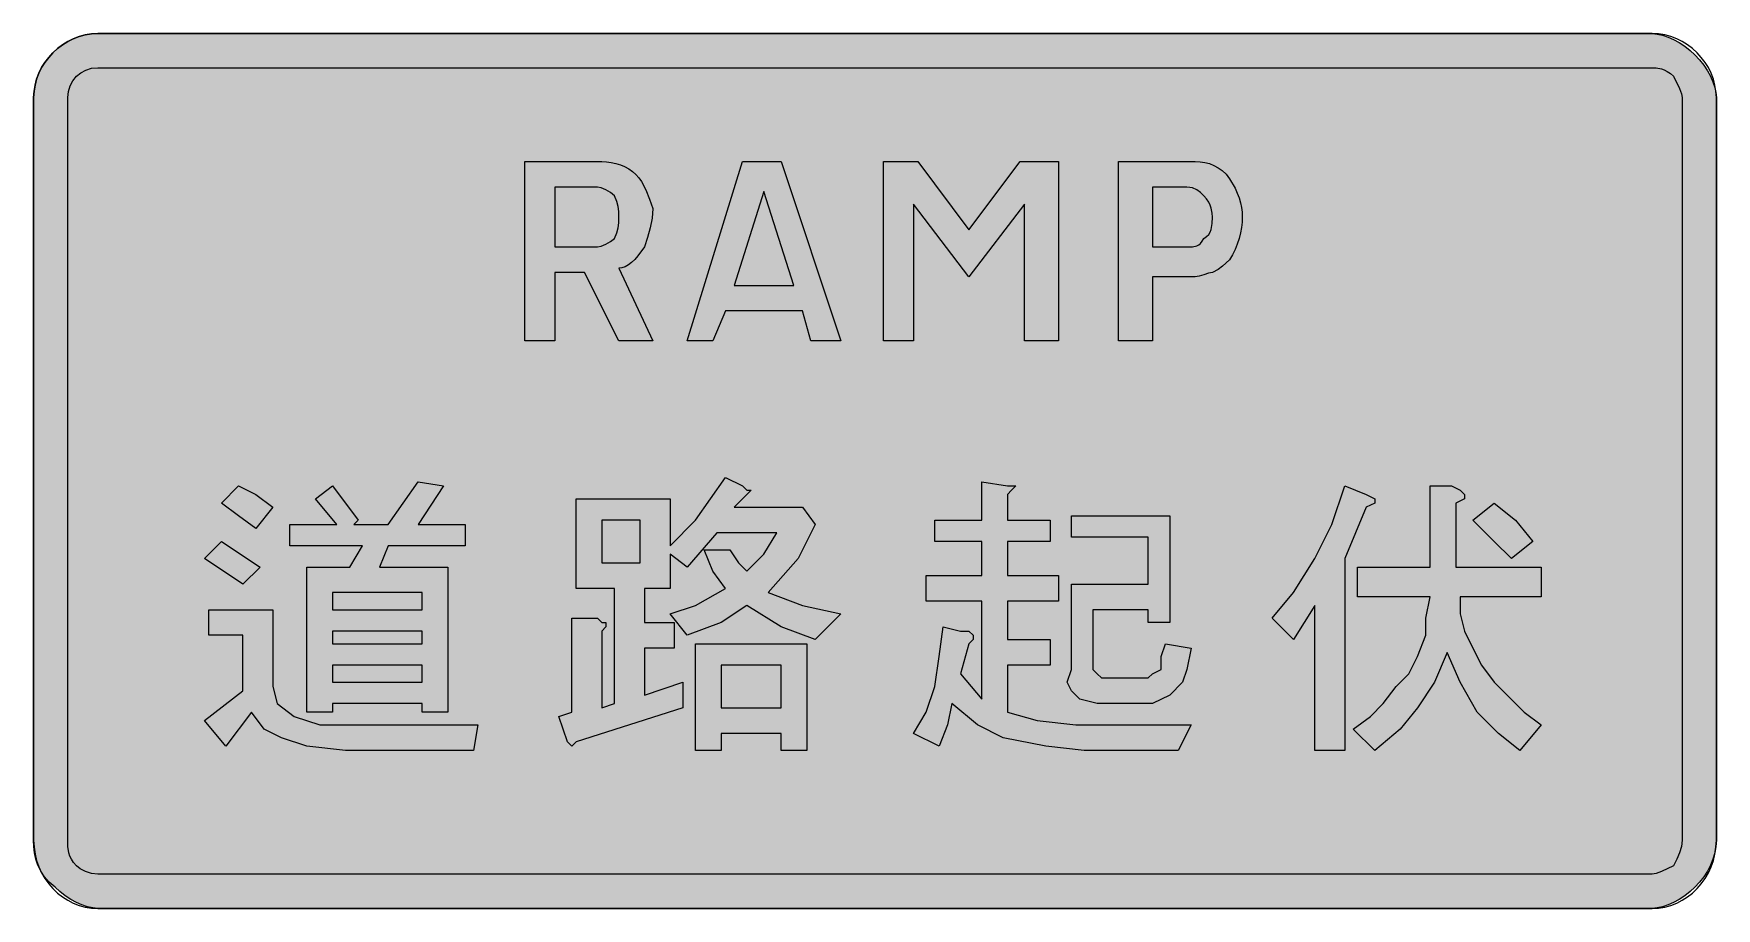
# Model space of a CAD drawing. Header units: metres. Extents: x 47 to 519, y 12 to 258.
import ezdxf

# ---------------------------------------------------------------- set-up
doc = ezdxf.new("R2010")
doc.units = ezdxf.units.M
for name, color, linetype, true_color in [('FILL_RED_FF0000', 7, 'Continuous', 0xff0000), ('FILL_WHITE_FFFFFF', 7, 'Continuous', 0xffffff), ('STROKE_RED_FF0000', 7, 'Continuous', 0xff0000)]:
    doc.layers.add(name, color=color, linetype=linetype, true_color=true_color)

msp = doc.modelspace()

# ---------------------------------------------------------------- hatches: boundary and pattern name
at = {"layer": 'FILL_RED_FF0000', "true_color": 0xff0000}
h = msp.add_hatch(color=7, dxfattribs=at)
h.dxf.hatch_style = 1
h.paths.add_polyline_path([(502.44, 248.12), (503.88, 247.86), (504.69, 247.57), (505.55, 247.15), (506.43, 246.55), (507.33, 245.76), (508.98, 242.31), (509.52, 240.87), (509.73, 239.76), (509.73, 30.96), (509.52, 29.16), (508.98, 27.36), (508.21, 25.56), (507.33, 23.76), (503.88, 22.11), (502.44, 21.57), (501.33, 21.36), (64.53, 21.36), (62.75, 21.57), (61.08, 22.11), (59.64, 22.88), (58.53, 23.76), (57.74, 24.66), (57.14, 25.56), (56.72, 26.46), (56.43, 27.36), (56.17, 29.16), (56.13, 30.96), (56.13, 239.76), (56.29, 241.5), (56.77, 243.1), (57.52, 244.53), (58.53, 245.76), (59.76, 246.77), (61.19, 247.52), (62.79, 248), (64.53, 248.16), (501.33, 248.16), (502.44, 248.12)])
at = {"layer": 'FILL_WHITE_FFFFFF', "true_color": 0xffffff}
h = msp.add_hatch(color=7, dxfattribs=at)
h.dxf.hatch_style = 1
h.paths.add_polyline_path([(502.73, 257.65), (504.22, 257.33), (505.76, 256.81), (507.33, 256.11), (508.9, 255.24), (510.44, 254.22), (511.93, 253.05), (513.33, 251.76), (514.62, 250.36), (515.79, 248.87), (516.81, 247.33), (517.68, 245.76), (518.38, 244.19), (518.9, 242.65), (519.22, 241.16), (519.33, 239.76), (519.33, 30.96), (519.22, 29.16), (518.9, 27.38), (518.38, 25.62), (517.68, 23.91), (516.81, 22.25), (515.79, 20.67), (514.62, 19.16), (513.33, 17.76), (511.93, 16.47), (510.44, 15.3), (508.9, 14.28), (507.33, 13.41), (505.76, 12.71), (504.22, 12.19), (502.73, 11.87), (501.33, 11.76), (64.53, 11.76), (63.13, 11.87), (61.64, 12.19), (60.1, 12.71), (58.53, 13.41), (56.96, 14.28), (55.42, 15.3), (53.93, 16.47), (52.53, 17.76), (50.89, 19.16), (49.57, 20.67), (48.52, 22.25), (47.73, 23.91), (47.16, 25.62), (46.79, 27.38), (46.59, 29.16), (46.53, 30.96), (46.53, 239.76), (46.63, 241.54), (46.91, 243.29), (47.37, 244.99), (47.99, 246.62), (48.77, 248.19), (49.69, 249.67), (50.75, 251.07), (51.93, 252.36), (53.22, 253.54), (54.62, 254.6), (56.1, 255.52), (57.67, 256.3), (59.3, 256.92), (61, 257.38), (62.75, 257.66), (64.53, 257.76), (501.33, 257.76), (502.73, 257.65)])
h = msp.add_hatch(color=7, dxfattribs=at)
h.dxf.hatch_style = 1
h.paths.add_polyline_path([(201.33, 190.56), (192.93, 190.56), (192.93, 171.36), (184.53, 171.36), (184.53, 221.76), (206.13, 221.76), (207.48, 221.7), (208.81, 221.53), (210.12, 221.25), (211.38, 220.86), (212.59, 220.35), (213.72, 219.73), (214.78, 219), (215.73, 218.16), (216.58, 217.21), (217.32, 216.15), (218.58, 213.81), (219.61, 211.24), (220.53, 208.56), (220.32, 205.86), (219.78, 203.16), (219.01, 200.46), (218.13, 197.76), (216.33, 195.3), (215.43, 194.28), (214.53, 193.41), (213.63, 192.71), (212.73, 192.19), (211.83, 191.87), (210.93, 191.76), (220.53, 171.36), (210.93, 171.36), (201.33, 190.56)])
h.paths.add_polyline_path([(192.93, 197.76), (204.93, 197.76), (206.02, 197.97), (207.33, 198.51), (208.64, 199.28), (209.73, 200.16), (210.42, 201.77), (210.78, 203.16), (210.91, 204.55), (210.93, 206.16), (210.91, 207.77), (210.78, 209.16), (210.42, 210.55), (209.73, 212.16), (208.64, 213.04), (207.33, 213.81), (206.02, 214.35), (204.93, 214.56), (192.93, 214.56), (192.93, 197.76)], flags=16)
h = msp.add_hatch(color=7, dxfattribs=at)
h.dxf.hatch_style = 1
h.paths.add_polyline_path([(237.33, 171.36), (230.13, 171.36), (245.73, 221.76), (256.53, 221.76), (273.33, 171.36), (264.93, 171.36), (262.53, 179.76), (240.93, 179.76), (237.33, 171.36)])
h.paths.add_polyline_path([(251.73, 213.36), (243.33, 186.96), (260.13, 186.96), (251.73, 213.36)], flags=16)
h = msp.add_hatch(color=7, dxfattribs=at)
h.dxf.hatch_style = 1
h.paths.add_polyline_path([(309.33, 189.36), (293.73, 209.76), (293.73, 171.36), (285.33, 171.36), (285.33, 221.76), (294.93, 221.76), (309.33, 202.56), (323.73, 221.76), (334.53, 221.76), (334.53, 171.36), (324.93, 171.36), (324.93, 209.76), (309.33, 189.36)])
h = msp.add_hatch(color=7, dxfattribs=at)
h.dxf.hatch_style = 1
h.paths.add_polyline_path([(351.33, 221.76), (372.93, 221.76), (374.28, 221.7), (375.61, 221.52), (376.92, 221.19), (378.18, 220.71), (379.39, 220.06), (380.52, 219.23), (381.58, 218.2), (382.53, 216.96), (384.11, 214.26), (384.72, 212.91), (385.23, 211.56), (385.62, 210.21), (385.91, 208.86), (386.07, 207.51), (386.13, 206.16), (386.07, 204.76), (385.91, 203.27), (385.62, 201.73), (385.23, 200.16), (384.72, 198.59), (384.11, 197.05), (383.37, 195.56), (382.53, 194.16), (380.58, 192.36), (379.32, 191.46), (377.73, 190.56), (376.64, 190.37), (375.33, 189.96), (374.02, 189.55), (372.93, 189.36), (360.93, 189.36), (360.93, 171.36), (351.33, 171.36), (351.33, 221.76)])
h.paths.add_polyline_path([(360.93, 197.76), (370.53, 197.76), (372.12, 197.8), (373.38, 198.06), (373.92, 198.35), (374.41, 198.77), (374.88, 199.37), (375.33, 200.16), (376.12, 200.66), (376.72, 201.27), (377.14, 201.95), (377.43, 202.71), (377.69, 204.38), (377.73, 206.16), (377.69, 207.27), (377.43, 208.71), (377.14, 209.52), (376.72, 210.38), (376.12, 211.26), (375.33, 212.16), (374.41, 213.04), (373.38, 213.81), (372.12, 214.35), (371.38, 214.51), (370.53, 214.56), (360.93, 214.56), (360.93, 197.76)], flags=16)
h = msp.add_hatch(color=7, dxfattribs=at)
h.dxf.hatch_style = 1
h.paths.add_polyline_path([(225.33, 126.96), (225.33, 113.76), (232.53, 120.96), (240.93, 132.96), (245.73, 130.56), (246.93, 129.36), (248.13, 129.36), (246.93, 128.16), (245.73, 126.96), (243.33, 124.56), (262.53, 124.56), (266.13, 119.76), (261.33, 110.16), (252.93, 100.56), (262.53, 96.96), (273.33, 94.56), (266.13, 87.36), (256.53, 90.96), (246.93, 96.96), (239.73, 92.16), (230.13, 88.56), (225.33, 94.56), (232.53, 96.96), (240.93, 101.76), (237.33, 106.56), (234.93, 112.56), (242.13, 112.56), (244.53, 108.96), (246.93, 106.56), (251.73, 111.36), (255.33, 117.36), (238.53, 117.36), (230.13, 107.76), (225.33, 111.36), (225.33, 101.76), (218.13, 101.76), (218.13, 92.16), (226.53, 92.16), (226.53, 84.96), (218.13, 84.96), (218.13, 71.76), (228.93, 75.36), (228.93, 68.16), (198.93, 58.56), (197.73, 57.36), (196.53, 58.56), (194.13, 65.76), (197.73, 66.96), (197.73, 93.36), (204.93, 93.36), (206.13, 92.16), (207.33, 92.16), (207.33, 90.96), (206.13, 89.76), (206.13, 68.16), (209.73, 69.36), (209.73, 101.76), (198.93, 101.76), (198.93, 126.96), (225.33, 126.96)])
h.paths.add_polyline_path([(216.93, 120.96), (206.13, 120.96), (206.13, 108.96), (216.93, 108.96), (216.93, 120.96)], flags=16)
h = msp.add_hatch(color=7, dxfattribs=at)
h.dxf.hatch_style = 1
h.paths.add_polyline_path([(108.93, 128.16), (113.73, 124.56), (108.93, 118.56), (104.13, 122.16), (99.33, 125.76), (104.13, 130.56), (108.93, 128.16)])
h = msp.add_hatch(color=7, dxfattribs=at)
h.dxf.hatch_style = 1
h.paths.add_polyline_path([(154.53, 131.76), (161.73, 130.56), (154.53, 119.76), (167.73, 119.76), (167.73, 113.76), (146.13, 113.76), (143.73, 107.76), (162.93, 107.76), (162.93, 66.96), (155.73, 66.96), (155.73, 69.36), (130.53, 69.36), (130.53, 66.96), (123.33, 66.96), (123.33, 107.76), (135.33, 107.76), (138.93, 113.76), (118.53, 113.76), (118.53, 119.76), (131.73, 119.76), (125.73, 126.96), (130.53, 130.56), (137.73, 120.96), (136.53, 119.76), (146.13, 119.76), (154.53, 131.76)])
h.paths.add_polyline_path([(130.53, 75.36), (155.73, 75.36), (155.73, 80.16), (130.53, 80.16), (130.53, 75.36)], flags=16)
h.paths.add_polyline_path([(130.53, 89.76), (130.53, 86.16), (155.73, 86.16), (155.73, 89.76), (130.53, 89.76)], flags=16)
h.paths.add_polyline_path([(155.73, 100.56), (130.53, 100.56), (130.53, 95.76), (155.73, 95.76), (155.73, 100.56)], flags=16)
h = msp.add_hatch(color=7, dxfattribs=at)
h.dxf.hatch_style = 1
h.paths.add_polyline_path([(320.13, 130.56), (321.33, 130.56), (322.53, 130.56), (321.33, 129.36), (320.13, 128.16), (320.13, 120.96), (332.13, 120.96), (332.13, 114.96), (320.13, 114.96), (320.13, 105.36), (334.53, 105.36), (334.53, 98.16), (320.13, 98.16), (320.13, 87.36), (332.13, 87.36), (332.13, 80.16), (320.13, 80.16), (320.13, 66.96), (328.53, 64.56), (339.33, 63.36), (353.73, 63.36), (371.73, 63.36), (368.13, 56.16), (354.93, 56.16), (341.73, 56.16), (330.93, 57.36), (318.93, 59.76), (311.73, 63.36), (304.53, 69.36), (303.33, 63.36), (300.93, 57.36), (293.73, 60.96), (297.33, 66.96), (299.73, 74.16), (300.93, 82.56), (302.13, 90.96), (306.93, 89.76), (309.33, 89.76), (310.53, 88.56), (310.53, 87.36), (309.33, 86.16), (306.93, 77.76), (312.93, 70.56), (312.93, 98.16), (297.33, 98.16), (297.33, 105.36), (312.93, 105.36), (312.93, 114.96), (299.73, 114.96), (299.73, 120.96), (312.93, 120.96), (312.93, 131.76), (320.13, 130.56)])
h = msp.add_hatch(color=7, dxfattribs=at)
h.dxf.hatch_style = 1
h.paths.add_polyline_path([(423.33, 126.96), (423.33, 125.76), (420.93, 124.56), (414.93, 110.16), (414.93, 56.16), (406.53, 56.16), (406.53, 96.96), (400.53, 87.36), (394.53, 93.36), (400.53, 100.56), (406.53, 110.16), (411.33, 119.76), (414.93, 130.56), (420.93, 128.16), (423.33, 126.96)])
h = msp.add_hatch(color=7, dxfattribs=at)
h.dxf.hatch_style = 1
h.paths.add_polyline_path([(444.93, 130.56), (447.33, 129.36), (448.53, 128.16), (448.53, 126.96), (446.13, 125.76), (446.13, 107.76), (470.13, 107.76), (470.13, 99.36), (447.33, 99.36), (447.33, 94.56), (448.53, 89.76), (450.93, 84.96), (453.33, 80.16), (456.93, 75.36), (460.53, 71.76), (465.33, 66.96), (470.13, 63.36), (464.13, 56.16), (458.13, 60.96), (452.13, 66.96), (447.33, 75.36), (443.73, 83.76), (440.13, 75.36), (435.33, 68.16), (430.53, 62.16), (423.33, 56.16), (417.33, 62.16), (422.13, 65.76), (425.73, 69.36), (429.33, 74.16), (432.93, 77.76), (435.33, 82.56), (437.73, 88.56), (437.73, 93.36), (438.93, 99.36), (418.53, 99.36), (418.53, 107.76), (438.93, 107.76), (438.93, 130.56), (444.93, 130.56)])
h = msp.add_hatch(color=7, dxfattribs=at)
h.dxf.hatch_style = 1
h.paths.add_polyline_path([(462.93, 120.96), (467.73, 114.96), (461.73, 110.16), (456.93, 114.96), (450.93, 120.96), (456.93, 125.76), (462.93, 120.96)])
h = msp.add_hatch(color=7, dxfattribs=at)
h.dxf.hatch_style = 1
h.paths.add_polyline_path([(365.73, 122.16), (365.73, 92.16), (359.73, 92.16), (359.73, 95.76), (344.13, 95.76), (344.13, 80.16), (344.13, 78.96), (345.33, 77.76), (346.53, 76.56), (347.73, 76.56), (359.73, 76.56), (360.93, 77.76), (363.33, 78.96), (363.33, 82.56), (364.53, 86.16), (371.73, 84.96), (370.53, 78.96), (369.33, 75.36), (365.73, 71.76), (360.93, 69.36), (345.33, 69.36), (340.53, 70.56), (338.13, 72.96), (336.93, 75.36), (338.13, 78.96), (338.13, 102.96), (359.73, 102.96), (359.73, 116.16), (338.13, 116.16), (338.13, 122.16), (365.73, 122.16)])
h = msp.add_hatch(color=7, dxfattribs=at)
h.dxf.hatch_style = 1
h.paths.add_polyline_path([(110.13, 107.76), (105.33, 102.96), (94.53, 110.16), (99.33, 114.96), (110.13, 107.76)])
h = msp.add_hatch(color=7, dxfattribs=at)
h.dxf.hatch_style = 1
h.paths.add_polyline_path([(113.73, 95.76), (113.73, 74.16), (114.93, 69.36), (119.73, 65.76), (126.93, 63.36), (137.73, 63.36), (171.33, 63.36), (170.13, 56.16), (134.13, 56.16), (123.33, 57.36), (116.13, 59.76), (111.33, 62.16), (107.73, 66.96), (100.53, 57.36), (94.53, 64.56), (105.33, 72.96), (105.33, 88.56), (95.73, 88.56), (95.73, 95.76), (113.73, 95.76)])
h = msp.add_hatch(color=7, dxfattribs=at)
h.dxf.hatch_style = 1
h.paths.add_polyline_path([(263.73, 86.16), (263.73, 56.16), (256.53, 56.16), (256.53, 60.96), (239.73, 60.96), (239.73, 56.16), (232.53, 56.16), (232.53, 86.16), (263.73, 86.16)])
h.paths.add_polyline_path([(256.53, 80.16), (239.73, 80.16), (239.73, 68.16), (256.53, 68.16), (256.53, 80.16)], flags=16)

# ---------------------------------------------------------------- linework, layer by layer
at = {"layer": 'FILL_RED_FF0000', "lineweight": 0, "true_color": 0xff0000}
msp.add_lwpolyline([(502.44, 248.12), (503.88, 247.86), (504.69, 247.57), (505.55, 247.15), (506.43, 246.55), (507.33, 245.76), (508.98, 242.31), (509.52, 240.87), (509.73, 239.76), (509.73, 30.96), (509.52, 29.16), (508.98, 27.36), (508.21, 25.56), (507.33, 23.76), (503.88, 22.11), (502.44, 21.57), (501.33, 21.36), (64.53, 21.36), (62.75, 21.57), (61.08, 22.11), (59.64, 22.88), (58.53, 23.76), (57.74, 24.66), (57.14, 25.56), (56.72, 26.46), (56.43, 27.36), (56.17, 29.16), (56.13, 30.96), (56.13, 239.76), (56.29, 241.5), (56.77, 243.1), (57.52, 244.53), (58.53, 245.76), (59.76, 246.77), (61.19, 247.52), (62.79, 248), (64.53, 248.16), (501.33, 248.16)], close=True, dxfattribs=at)
at = {"layer": 'FILL_WHITE_FFFFFF', "lineweight": 0, "true_color": 0xffffff}
for points in [[(502.73, 257.65), (504.22, 257.33), (505.76, 256.81), (507.33, 256.11), (508.9, 255.24), (510.44, 254.22), (511.93, 253.05), (513.33, 251.76), (514.62, 250.36), (515.79, 248.87), (516.81, 247.33), (517.68, 245.76), (518.38, 244.19), (518.9, 242.65), (519.22, 241.16), (519.33, 239.76), (519.33, 30.96), (519.22, 29.16), (518.9, 27.38), (518.38, 25.62), (517.68, 23.91), (516.81, 22.25), (515.79, 20.67), (514.62, 19.16), (513.33, 17.76), (511.93, 16.47), (510.44, 15.3), (508.9, 14.28), (507.33, 13.41), (505.76, 12.71), (504.22, 12.19), (502.73, 11.87), (501.33, 11.76), (64.53, 11.76), (63.13, 11.87), (61.64, 12.19), (60.1, 12.71), (58.53, 13.41), (56.96, 14.28), (55.42, 15.3), (53.93, 16.47), (52.53, 17.76), (50.89, 19.16), (49.57, 20.67), (48.52, 22.25), (47.73, 23.91), (47.16, 25.62), (46.79, 27.38), (46.59, 29.16), (46.53, 30.96), (46.53, 239.76), (46.63, 241.54), (46.91, 243.29), (47.37, 244.99), (47.99, 246.62), (48.77, 248.19), (49.69, 249.67), (50.75, 251.07), (51.93, 252.36), (53.22, 253.54), (54.62, 254.6), (56.1, 255.52), (57.67, 256.3), (59.3, 256.92), (61, 257.38), (62.75, 257.66), (64.53, 257.76), (501.33, 257.76)], [(201.33, 190.56), (192.93, 190.56), (192.93, 171.36), (184.53, 171.36), (184.53, 221.76), (206.13, 221.76), (207.48, 221.7), (208.81, 221.53), (210.12, 221.25), (211.38, 220.86), (212.59, 220.35), (213.72, 219.73), (214.78, 219), (215.73, 218.16), (216.58, 217.21), (217.32, 216.15), (218.58, 213.81), (219.61, 211.24), (220.53, 208.56), (220.32, 205.86), (219.78, 203.16), (219.01, 200.46), (218.13, 197.76), (216.33, 195.3), (215.43, 194.28), (214.53, 193.41), (213.63, 192.71), (212.73, 192.19), (211.83, 191.87), (210.93, 191.76), (220.53, 171.36), (210.93, 171.36)], [(237.33, 171.36), (230.13, 171.36), (245.73, 221.76), (256.53, 221.76), (273.33, 171.36), (264.93, 171.36), (262.53, 179.76), (240.93, 179.76)], [(309.33, 189.36), (293.73, 209.76), (293.73, 171.36), (285.33, 171.36), (285.33, 221.76), (294.93, 221.76), (309.33, 202.56), (323.73, 221.76), (334.53, 221.76), (334.53, 171.36), (324.93, 171.36), (324.93, 209.76)], [(351.33, 221.76), (372.93, 221.76), (374.28, 221.7), (375.61, 221.52), (376.92, 221.19), (378.18, 220.71), (379.39, 220.06), (380.52, 219.23), (381.58, 218.2), (382.53, 216.96), (384.11, 214.26), (384.72, 212.91), (385.23, 211.56), (385.62, 210.21), (385.91, 208.86), (386.07, 207.51), (386.13, 206.16), (386.07, 204.76), (385.91, 203.27), (385.62, 201.73), (385.23, 200.16), (384.72, 198.59), (384.11, 197.05), (383.37, 195.56), (382.53, 194.16), (380.58, 192.36), (379.32, 191.46), (377.73, 190.56), (376.64, 190.37), (375.33, 189.96), (374.02, 189.55), (372.93, 189.36), (360.93, 189.36), (360.93, 171.36), (351.33, 171.36)], [(192.93, 197.76), (204.93, 197.76), (206.02, 197.97), (207.33, 198.51), (208.64, 199.28), (209.73, 200.16), (210.42, 201.77), (210.78, 203.16), (210.91, 204.55), (210.93, 206.16), (210.91, 207.77), (210.78, 209.16), (210.42, 210.55), (209.73, 212.16), (208.64, 213.04), (207.33, 213.81), (206.02, 214.35), (204.93, 214.56), (192.93, 214.56)], [(251.73, 213.36), (243.33, 186.96), (260.13, 186.96)], [(360.93, 197.76), (370.53, 197.76), (372.12, 197.8), (373.38, 198.06), (373.92, 198.35), (374.41, 198.77), (374.88, 199.37), (375.33, 200.16), (376.12, 200.66), (376.72, 201.27), (377.14, 201.95), (377.43, 202.71), (377.69, 204.38), (377.73, 206.16), (377.69, 207.27), (377.43, 208.71), (377.14, 209.52), (376.72, 210.38), (376.12, 211.26), (375.33, 212.16), (374.41, 213.04), (373.38, 213.81), (372.12, 214.35), (371.38, 214.51), (370.53, 214.56), (360.93, 214.56)], [(225.33, 126.96), (225.33, 113.76), (232.53, 120.96), (240.93, 132.96), (245.73, 130.56), (246.93, 129.36), (248.13, 129.36), (246.93, 128.16), (245.73, 126.96), (243.33, 124.56), (262.53, 124.56), (266.13, 119.76), (261.33, 110.16), (252.93, 100.56), (262.53, 96.96), (273.33, 94.56), (266.13, 87.36), (256.53, 90.96), (246.93, 96.96), (239.73, 92.16), (230.13, 88.56), (225.33, 94.56), (232.53, 96.96), (240.93, 101.76), (237.33, 106.56), (234.93, 112.56), (242.13, 112.56), (244.53, 108.96), (246.93, 106.56), (251.73, 111.36), (255.33, 117.36), (238.53, 117.36), (230.13, 107.76), (225.33, 111.36), (225.33, 101.76), (218.13, 101.76), (218.13, 92.16), (226.53, 92.16), (226.53, 84.96), (218.13, 84.96), (218.13, 71.76), (228.93, 75.36), (228.93, 68.16), (198.93, 58.56), (197.73, 57.36), (196.53, 58.56), (194.13, 65.76), (197.73, 66.96), (197.73, 93.36), (204.93, 93.36), (206.13, 92.16), (207.33, 92.16), (207.33, 90.96), (206.13, 89.76), (206.13, 68.16), (209.73, 69.36), (209.73, 101.76), (198.93, 101.76), (198.93, 126.96)], [(108.93, 128.16), (113.73, 124.56), (108.93, 118.56), (104.13, 122.16), (99.33, 125.76), (104.13, 130.56)], [(154.53, 131.76), (161.73, 130.56), (154.53, 119.76), (167.73, 119.76), (167.73, 113.76), (146.13, 113.76), (143.73, 107.76), (162.93, 107.76), (162.93, 66.96), (155.73, 66.96), (155.73, 69.36), (130.53, 69.36), (130.53, 66.96), (123.33, 66.96), (123.33, 107.76), (135.33, 107.76), (138.93, 113.76), (118.53, 113.76), (118.53, 119.76), (131.73, 119.76), (125.73, 126.96), (130.53, 130.56), (137.73, 120.96), (136.53, 119.76), (146.13, 119.76)], [(320.13, 130.56), (321.33, 130.56), (322.53, 130.56), (321.33, 129.36), (320.13, 128.16), (320.13, 120.96), (332.13, 120.96), (332.13, 114.96), (320.13, 114.96), (320.13, 105.36), (334.53, 105.36), (334.53, 98.16), (320.13, 98.16), (320.13, 87.36), (332.13, 87.36), (332.13, 80.16), (320.13, 80.16), (320.13, 66.96), (328.53, 64.56), (339.33, 63.36), (353.73, 63.36), (371.73, 63.36), (368.13, 56.16), (354.93, 56.16), (341.73, 56.16), (330.93, 57.36), (318.93, 59.76), (311.73, 63.36), (304.53, 69.36), (303.33, 63.36), (300.93, 57.36), (293.73, 60.96), (297.33, 66.96), (299.73, 74.16), (300.93, 82.56), (302.13, 90.96), (306.93, 89.76), (309.33, 89.76), (310.53, 88.56), (310.53, 87.36), (309.33, 86.16), (306.93, 77.76), (312.93, 70.56), (312.93, 98.16), (297.33, 98.16), (297.33, 105.36), (312.93, 105.36), (312.93, 114.96), (299.73, 114.96), (299.73, 120.96), (312.93, 120.96), (312.93, 131.76)], [(423.33, 126.96), (423.33, 125.76), (420.93, 124.56), (414.93, 110.16), (414.93, 56.16), (406.53, 56.16), (406.53, 96.96), (400.53, 87.36), (394.53, 93.36), (400.53, 100.56), (406.53, 110.16), (411.33, 119.76), (414.93, 130.56), (420.93, 128.16)], [(444.93, 130.56), (447.33, 129.36), (448.53, 128.16), (448.53, 126.96), (446.13, 125.76), (446.13, 107.76), (470.13, 107.76), (470.13, 99.36), (447.33, 99.36), (447.33, 94.56), (448.53, 89.76), (450.93, 84.96), (453.33, 80.16), (456.93, 75.36), (460.53, 71.76), (465.33, 66.96), (470.13, 63.36), (464.13, 56.16), (458.13, 60.96), (452.13, 66.96), (447.33, 75.36), (443.73, 83.76), (440.13, 75.36), (435.33, 68.16), (430.53, 62.16), (423.33, 56.16), (417.33, 62.16), (422.13, 65.76), (425.73, 69.36), (429.33, 74.16), (432.93, 77.76), (435.33, 82.56), (437.73, 88.56), (437.73, 93.36), (438.93, 99.36), (418.53, 99.36), (418.53, 107.76), (438.93, 107.76), (438.93, 130.56)], [(462.93, 120.96), (467.73, 114.96), (461.73, 110.16), (456.93, 114.96), (450.93, 120.96), (456.93, 125.76)], [(216.93, 120.96), (206.13, 120.96), (206.13, 108.96), (216.93, 108.96)], [(365.73, 122.16), (365.73, 92.16), (359.73, 92.16), (359.73, 95.76), (344.13, 95.76), (344.13, 80.16), (344.13, 78.96), (345.33, 77.76), (346.53, 76.56), (347.73, 76.56), (359.73, 76.56), (360.93, 77.76), (363.33, 78.96), (363.33, 82.56), (364.53, 86.16), (371.73, 84.96), (370.53, 78.96), (369.33, 75.36), (365.73, 71.76), (360.93, 69.36), (345.33, 69.36), (340.53, 70.56), (338.13, 72.96), (336.93, 75.36), (338.13, 78.96), (338.13, 102.96), (359.73, 102.96), (359.73, 116.16), (338.13, 116.16), (338.13, 122.16)], [(110.13, 107.76), (105.33, 102.96), (94.53, 110.16), (99.33, 114.96)], [(155.73, 100.56), (130.53, 100.56), (130.53, 95.76), (155.73, 95.76)], [(113.73, 95.76), (113.73, 74.16), (114.93, 69.36), (119.73, 65.76), (126.93, 63.36), (137.73, 63.36), (171.33, 63.36), (170.13, 56.16), (134.13, 56.16), (123.33, 57.36), (116.13, 59.76), (111.33, 62.16), (107.73, 66.96), (100.53, 57.36), (94.53, 64.56), (105.33, 72.96), (105.33, 88.56), (95.73, 88.56), (95.73, 95.76)], [(130.53, 89.76), (130.53, 86.16), (155.73, 86.16), (155.73, 89.76)], [(263.73, 86.16), (263.73, 56.16), (256.53, 56.16), (256.53, 60.96), (239.73, 60.96), (239.73, 56.16), (232.53, 56.16), (232.53, 86.16)], [(130.53, 75.36), (155.73, 75.36), (155.73, 80.16), (130.53, 80.16)], [(256.53, 80.16), (239.73, 80.16), (239.73, 68.16), (256.53, 68.16)]]:
    msp.add_lwpolyline(points, close=True, dxfattribs=at)
at = {"layer": 'STROKE_RED_FF0000', "lineweight": 0, "true_color": 0xff0000}
msp.add_lwpolyline([(519.33, 30.96), (519.33, 239.76), (519.23, 241.54), (518.95, 243.29), (518.49, 244.99), (517.87, 246.62), (517.09, 248.19), (516.17, 249.67), (515.11, 251.07), (513.93, 252.36), (512.64, 253.54), (511.24, 254.6), (509.76, 255.52), (508.19, 256.3), (506.56, 256.92), (504.86, 257.38), (503.11, 257.66), (501.33, 257.76), (64.53, 257.76), (62.75, 257.66), (61, 257.38), (59.3, 256.92), (57.67, 256.3), (56.1, 255.52), (54.62, 254.6), (53.22, 253.54), (51.93, 252.36), (50.75, 251.07), (49.69, 249.67), (48.77, 248.19), (47.99, 246.62), (47.37, 244.99), (46.91, 243.29), (46.63, 241.54), (46.53, 239.76), (46.53, 30.96), (46.63, 28.96), (46.91, 27.03), (47.37, 25.18), (47.99, 23.4), (48.77, 21.72), (49.69, 20.14), (50.75, 18.67), (51.93, 17.31), (53.22, 16.08), (54.62, 14.99), (56.1, 14.04), (57.67, 13.24), (59.3, 12.61), (61, 12.14), (62.75, 11.86), (64.53, 11.76), (501.33, 11.76), (503.11, 11.86), (504.86, 12.14), (506.56, 12.61), (508.19, 13.24), (509.76, 14.04), (511.24, 14.99), (512.64, 16.08), (513.93, 17.31), (515.11, 18.67), (516.17, 20.14), (517.09, 21.72), (517.87, 23.4), (518.49, 25.18), (518.95, 27.03), (519.23, 28.96), (519.33, 30.96)], dxfattribs=at)

doc.saveas('drawing.dxf')
